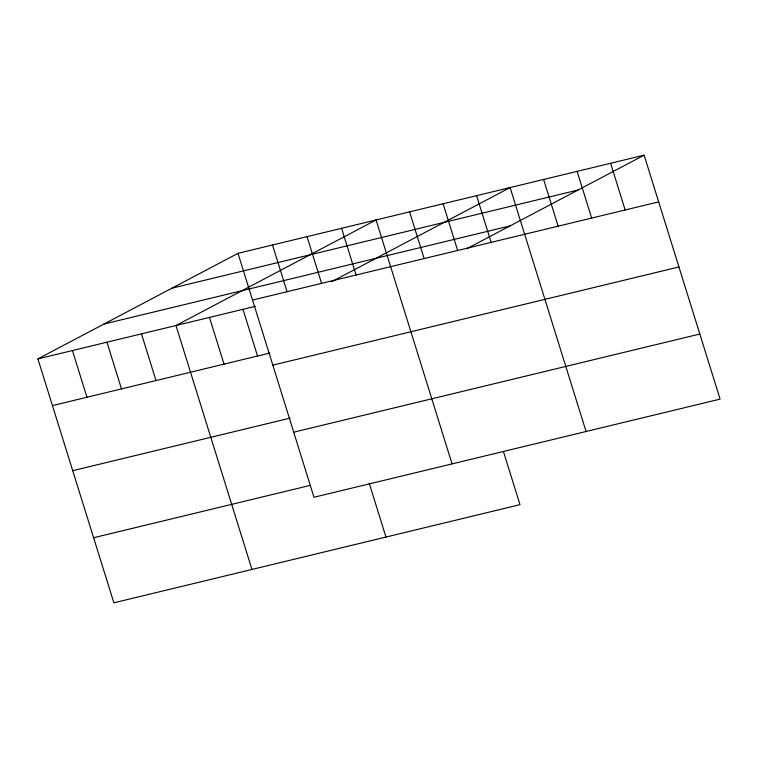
<?xml version="1.0" encoding="UTF-8"?>
<svg xmlns="http://www.w3.org/2000/svg" width="758" height="758" viewBox="0 0 758 758"><rect width="100%" height="100%" fill="white"/><g stroke="black" fill="none" stroke-linecap="round" stroke-linejoin="round"><path stroke-width="1.14" d="M503.568 451.929L519.997 504.667L113.88 602.818L37.9 358.885L238.003 253.333L644.12 155.182L720.1 399.115L313.983 497.267L238.003 253.333M331.672 281.692L510.106 187.567L586.076 431.501M466.72 248.757L644.12 155.182M171.971 288.163L578.089 190.012M103.931 324.054L510.058 225.903M252.556 300.045L658.674 201.884M37.9 358.885L255.275 306.355M52.444 405.596L269.82 353.057M272.823 365.129L678.941 266.968M72.721 470.68L290.096 418.141M293.706 432.183L699.833 334.032M93.604 537.735L309.861 485.471M610.616 163.273L625.17 209.985M577.113 171.374L591.657 218.086M543.609 179.475L558.153 226.178M476.602 195.668L491.146 242.38M443.098 203.769L457.642 250.472M409.585 211.861L424.139 258.573M452.062 463.896L376.082 219.962L175.979 325.514L251.959 569.447M341.564 228.3L356.108 275.012M307.047 236.648L321.591 283.35M369.203 483.197L385.974 537.062M272.52 244.986L287.074 291.697M242.986 309.321L257.54 356.033M209.483 317.422L224.036 364.124M141.462 333.861L156.006 380.563M106.944 342.199L121.488 388.911M72.417 350.547L86.971 397.249"/></g></svg>
